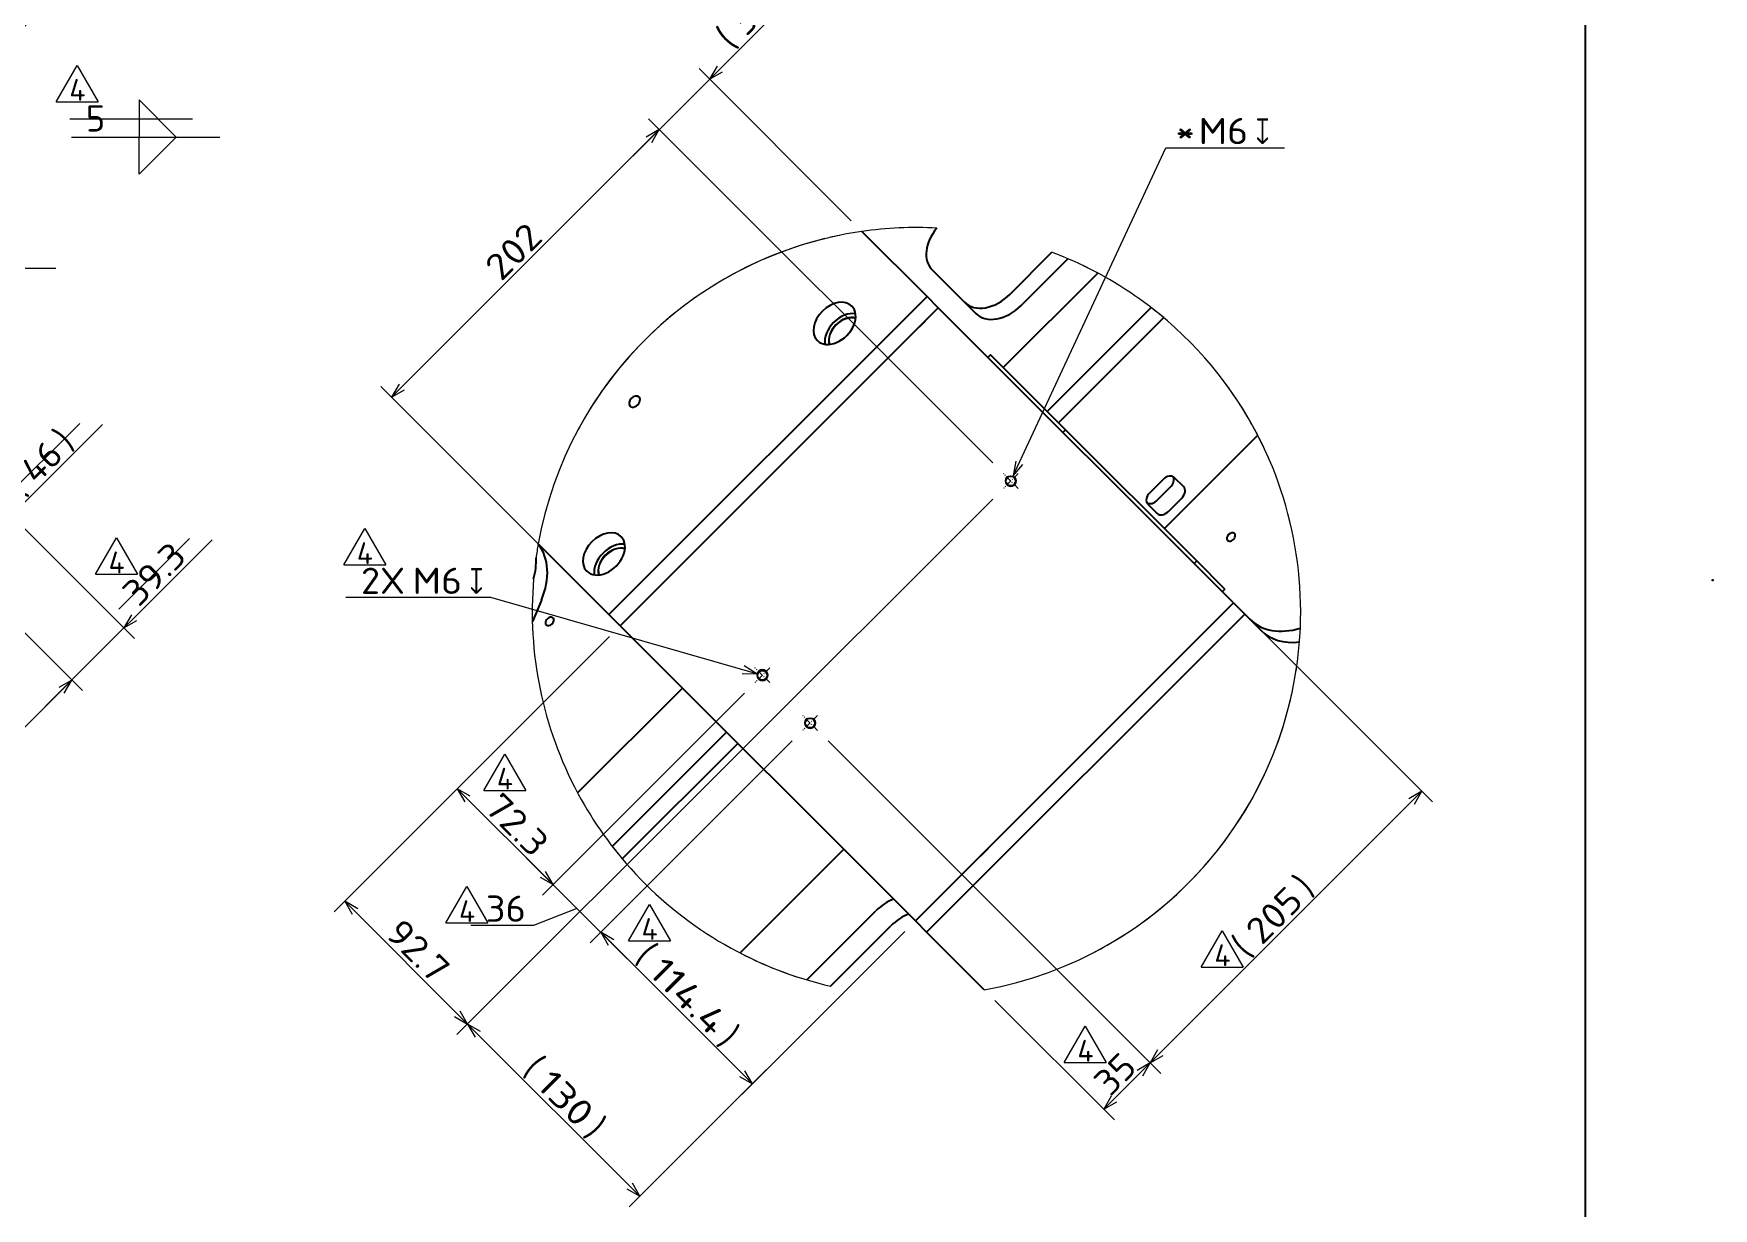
# Model space of a CAD drawing. Extents: x 0 to 1248, y -10 to 833.
# Drawn here: x 957.1 to 1181.1, y 510.2 to 666.9 of the extents above; entities that cross this region are included whole.
import ezdxf
from ezdxf.enums import TextEntityAlignment as Align

# ---------------------------------------------------------------- set-up
doc = ezdxf.new("R2010")
doc.units = 0
doc.linetypes.add('DASHDOT', pattern=[18.5, 12, -3, 0.5, -3])
doc.layers.get('0').update_dxf_attribs({"lineweight": 13})
doc.styles.add('GDT', font='gdt.shx')
doc.styles.get("Standard").update_dxf_attribs({"font": 'isocp.shx'})
doc.dimstyles.get("Standard").update_dxf_attribs({"dimtxt": 2.5, "dimasz": 2.5, "dimexe": 1.25, "dimexo": 0.625, "dimtad": 1, "dimcen": 2.5, "dimadec": 0, "dimazin": 0, "dimtfac": 1, "dimtmove": 0, "dimatfit": 0, "dimfxl": 1, "dimarcsym": 0})

# ---------------------------------------------------------------- blocks, each defined once
blk = doc.blocks.new('*D348')
at = {"color": 7, "lineweight": 13}
for p, q in [((876.040386, 628.813022), (938.88774, 691.660377)), ((937.473529, 690.246162), (957.855883, 669.863811)), ((933.430194, 645.438125), (959.270091, 671.278022))]:
    blk.add_line(p, q, dxfattribs=at)
for points in [[(939.205577, 689.246162), (937.473529, 690.246162), (938.473529, 688.514114)], [(956.123828, 670.863811), (957.855883, 669.863811), (956.855883, 671.595859)]]:
    blk.add_lwpolyline(points, dxfattribs=at)
at = {"color": 7, "lineweight": 13, "width": 0.8352}
blk.add_text('115.3', height=3.5, rotation=315, dxfattribs=at).set_placement((943.736583, 684.690212), (952.29993, 676.126865), align=Align.FIT)
blk = doc.blocks.new('*D352')
at = {"color": 230, "lineweight": 13}
for p, q in [((923.770095, 632.949596), (970.511844, 586.207847)), ((916.82277, 626.002272), (963.564517, 579.260524)), ((958.614772, 577.139206), (980.860179, 599.384615)), ((968.418063, 590.124481), (977.854976, 599.561391))]:
    blk.add_line(p, q, dxfattribs=at)
for points in [[(970.097628, 589.354114), (969.097628, 587.622062), (970.829677, 588.622062)], [(961.150302, 578.942688), (962.150302, 580.674739), (960.418254, 579.674739)]]:
    blk.add_lwpolyline(points, dxfattribs=at)
at = {"color": 230, "lineweight": 13, "width": 0.836938}
blk.add_text('39.3', height=3.5, rotation=44.999975, dxfattribs=at).set_placement((971.069713, 590.301258), (977.678203, 596.909742), align=Align.FIT)
blk = doc.blocks.new('*D353')
at = {"color": 230, "lineweight": 13}
for p, q in [((916.82277, 626.002272), (948.564517, 594.260524)), ((908.691043, 617.870544), (940.432792, 586.128795)), ((935.483043, 584.007476), (966.222552, 614.746989)), ((952.957049, 604.663463), (963.217349, 614.923766))]:
    blk.add_line(p, q, dxfattribs=at)
for points in [[(948.150306, 597.406789), (947.150306, 595.674739), (948.882354, 596.674738)], [(938.018577, 585.810958), (939.018577, 587.54301), (937.286525, 586.54301)]]:
    blk.add_lwpolyline(points, dxfattribs=at)
for s, p in [(')', (961.924731, 611.156276)), ('(', (955.608691, 604.84024))]:
    blk.add_text(s, height=3.5, rotation=45.000001, dxfattribs=at).set_placement(p)
at = {"color": 230, "lineweight": 13, "width": 0.868247}
blk.add_text('46', height=3.5, rotation=45.000029, dxfattribs=at).set_placement((957.431643, 606.663187), (961.217624, 610.449171), align=Align.FIT)
blk = doc.blocks.new('*D355')
at = {"color": 230, "lineweight": 13}
for p, q in [((916.82277, 626.002272), (963.564517, 579.260524)), ((889.775936, 598.955438), (936.517684, 552.213691)), ((935.103469, 553.627906), (962.150302, 580.674739)), ((942.751258, 564.457672), (951.320537, 573.02695))]:
    blk.add_line(p, q, dxfattribs=at)
for points in [[(961.150302, 578.942688), (962.150302, 580.674739), (960.418254, 579.674739)], [(936.103469, 555.359954), (935.103469, 553.627906), (936.835521, 554.627906)]]:
    blk.add_lwpolyline(points, dxfattribs=at)
at = {"color": 230, "lineweight": 13, "width": 0.854608}
blk.add_text('153', height=3.5, rotation=45, dxfattribs=at).set_placement((945.402911, 564.634452), (951.143756, 570.375297), align=Align.FIT)
blk = doc.blocks.new('*D376')
at = {"color": 214, "lineweight": 13}
for p, q in [((1087.702467, 607.913051), (1108.048405, 651.669534)), ((1108.048405, 651.669534), (1123.889802, 651.669534))]:
    blk.add_line(p, q, dxfattribs=at)
blk.add_lwpolyline([(1088.047617, 609.883044), (1087.702467, 607.913051), (1088.986373, 609.44654)], dxfattribs=at)
at = {"color": 214, "lineweight": 13, "width": 0.967102}
blk.add_text('M6', height=3.5, dxfattribs=at).set_placement((1112.440236, 652.169534), (1119.048764, 652.169534), align=Align.FIT)
at = {"color": 214, "lineweight": 13, "style": 'GDT', "width": 0.526012}
blk.add_text('x', height=3.5, dxfattribs=at).set_placement((1120.04876, 652.169534), (1121.889802, 652.169534), align=Align.FIT)
blk = doc.blocks.new('*D377')
at = {"color": 214, "lineweight": 13}
for p, q in [((1018.048405, 591.669534), (998.718632, 591.669534)), ((1053.537183, 581.523669), (1018.048405, 591.669534))]:
    blk.add_line(p, q, dxfattribs=at)
blk.add_lwpolyline([(1051.537461, 581.556991), (1053.537183, 581.523669), (1051.822033, 582.552388)], dxfattribs=at)
blk.add_arc((1054.258293, 581.317511), 0.75, 11.256583, 169.999993, dxfattribs=at)
for s, width, p, p2 in [('2X', 0.953546, (1000.718632, 592.169534), (1006.598836, 592.169534)), ('M6', 0.967102, (1007.598836, 592.169534), (1014.207364, 592.169534))]:
    blk.add_text(s, height=3.5, dxfattribs=dict(at, width=width)).set_placement(p, p2, align=Align.FIT)
at = {"color": 214, "lineweight": 13, "style": 'GDT', "width": 0.526012}
blk.add_text('x', height=3.5, dxfattribs=at).set_placement((1015.207364, 592.169534), (1017.048405, 592.169534), align=Align.FIT)
blk = doc.blocks.new('*D378')
at = {"color": 7, "lineweight": 13}
for p, q in [((1084.982083, 604.828811), (1013.52139, 533.368119)), ((1033.875939, 586.497068), (997.13419, 549.755321)), ((998.548405, 551.169534), (1014.935605, 534.782335))]:
    blk.add_line(p, q, dxfattribs=at)
for points in [[(1000.280453, 550.169534), (998.548405, 551.169534), (999.548405, 549.437482)], [(1013.203553, 535.782335), (1014.935605, 534.782335), (1013.935605, 536.514386)]]:
    blk.add_lwpolyline(points, dxfattribs=at)
at = {"color": 7, "lineweight": 13, "width": 0.836938}
blk.add_text('92.7', height=3.5, rotation=315, dxfattribs=at).set_placement((1003.791318, 546.633729), (1010.3998, 540.025247), align=Align.FIT)
blk = doc.blocks.new('*D379')
at = {"color": 7, "lineweight": 13}
for p, q in [((1084.982083, 604.828811), (1013.52139, 533.368119)), ((1073.24411, 547.1289), (1036.502362, 510.387147)), ((1014.935605, 534.782335), (1037.916575, 511.801362))]:
    blk.add_line(p, q, dxfattribs=at)
for points in [[(1016.667656, 533.782335), (1014.935605, 534.782335), (1015.935605, 533.050283)], [(1036.184525, 512.801362), (1037.916575, 511.801362), (1036.916575, 513.533418)]]:
    blk.add_lwpolyline(points, dxfattribs=at)
for s, p in [('(', (1022.086274, 528.338769)), (')', (1030.357174, 520.067868))]:
    blk.add_text(s, height=3.5, rotation=314.999992, dxfattribs=at).set_placement(p)
at = {"color": 7, "lineweight": 13, "width": 0.854609}
blk.add_text('130', height=3.5, rotation=314.999962, dxfattribs=at).set_placement((1023.909218, 526.515828), (1029.650063, 520.774976), align=Align.FIT)
blk = doc.blocks.new('*D380')
at = {"color": 7, "lineweight": 13}
for p, q in [((1084.982083, 609.637138), (1039.084832, 655.534387)), ((1004.790154, 618.411283), (1040.499045, 654.120172)), ((1033.875939, 589.325495), (1003.375943, 619.825494))]:
    blk.add_line(p, q, dxfattribs=at)
for points in [[(1039.499045, 652.388124), (1040.499045, 654.120172), (1038.766995, 653.120172)], [(1005.790154, 620.143331), (1004.790154, 618.411283), (1006.522202, 619.411283)]]:
    blk.add_lwpolyline(points, dxfattribs=at)
at = {"color": 7, "lineweight": 13, "width": 0.854609}
blk.add_text('202', height=3.5, rotation=44.999962, dxfattribs=at).set_placement((1019.42062, 633.748857), (1025.161473, 639.489702), align=Align.FIT)
blk = doc.blocks.new('*D381')
at = {"color": 7, "lineweight": 13}
for p, q in [((1036.963511, 650.584642), (1059.494723, 673.115854)), ((1066.118627, 641.935621), (1045.802346, 662.251901)), ((1084.982083, 609.637138), (1039.084832, 655.534387))]:
    blk.add_line(p, q, dxfattribs=at)
for points in [[(1048.216559, 662.569741), (1047.216561, 660.837686), (1048.948611, 661.837686)], [(1039.499045, 652.388124), (1040.499045, 654.120172), (1038.766995, 653.120172)]]:
    blk.add_lwpolyline(points, dxfattribs=at)
at = {"color": 7, "lineweight": 13, "width": 0.868247}
blk.add_text('38', height=3.5, rotation=44.999971, dxfattribs=at).set_placement((1052.118026, 666.446267), (1055.90401, 670.232248), align=Align.FIT)
at = {"color": 7, "lineweight": 13}
for s, p in [(')', (1056.611117, 670.939355)), ('(', (1050.295079, 664.623315))]:
    blk.add_text(s, height=3.5, rotation=45.000001, dxfattribs=at).set_placement(p)
blk = doc.blocks.new('*D382')
at = {"color": 5, "lineweight": 13}
for p, q in [((1033.875939, 586.497068), (1012.13419, 564.755321)), ((1051.85413, 578.913348), (1024.915146, 551.974365)), ((1013.548405, 566.169534), (1026.329361, 553.38858))]:
    blk.add_line(p, q, dxfattribs=at)
for points in [[(1015.280457, 565.169534), (1013.548405, 566.169534), (1014.548405, 564.437484)], [(1024.59731, 554.38858), (1026.329361, 553.38858), (1025.329361, 555.12063)]]:
    blk.add_lwpolyline(points, dxfattribs=at)
at = {"color": 5, "lineweight": 13, "width": 0.836938}
blk.add_text('72.3', height=3.5, rotation=314.999983, dxfattribs=at).set_placement((1016.988194, 563.436853), (1023.596676, 556.828367), align=Align.FIT)
blk = doc.blocks.new('*D383')
at = {"color": 5, "lineweight": 13}
for p, q in [((1051.85413, 578.913348), (1024.915146, 551.974365)), ((1058.218091, 572.549387), (1031.279107, 545.610406)), ((1022.793828, 556.924114), (1036.228856, 543.489084)), ((1029.511342, 550.206598), (1023.714932, 547.926408)), ((1023.714932, 547.926408), (1015.360741, 547.926408))]:
    blk.add_line(p, q, dxfattribs=at)
for points in [[(1024.59731, 554.38858), (1026.329361, 553.38858), (1025.329361, 555.12063)], [(1034.425374, 546.024617), (1032.693322, 547.024617), (1033.693322, 545.292566)]]:
    blk.add_lwpolyline(points, dxfattribs=at)
at = {"color": 5, "lineweight": 13, "width": 0.868247}
blk.add_text('36', height=3.5, dxfattribs=at).set_placement((1017.360745, 548.426408), (1022.714932, 548.426408), align=Align.FIT)
blk = doc.blocks.new('*D384')
at = {"color": 5, "lineweight": 13}
for p, q in [((1058.218091, 572.549387), (1031.279107, 545.610406)), ((1032.693322, 547.024617), (1052.916575, 526.801362)), ((1073.24411, 547.1289), (1051.502362, 525.387151))]:
    blk.add_line(p, q, dxfattribs=at)
for points in [[(1034.425374, 546.024617), (1032.693322, 547.024617), (1033.693322, 545.292566)], [(1051.184525, 527.801362), (1052.916575, 526.801362), (1051.916575, 528.533414)]]:
    blk.add_lwpolyline(points, dxfattribs=at)
for s, p in [('(', (1037.053883, 543.371164)), (')', (1048.147284, 532.277761))]:
    blk.add_text(s, height=3.5, rotation=314.999992, dxfattribs=at).set_placement(p)
at = {"color": 5, "lineweight": 13, "width": 0.825709}
blk.add_text('114.4', height=3.5, rotation=315, dxfattribs=at).set_placement((1038.87683, 541.548215), (1047.440177, 532.984868), align=Align.FIT)
blk = doc.blocks.new('*D385')
at = {"color": 5, "lineweight": 13}
for p, q in [((1063.026416, 572.549387), (1107.391552, 528.184251)), ((1085.26742, 537.934015), (1101.204365, 521.997068)), ((1099.790152, 523.411283), (1105.977337, 529.598466))]:
    blk.add_line(p, q, dxfattribs=at)
for points in [[(1104.977337, 527.866414), (1105.977337, 529.598466), (1104.245286, 528.598466)], [(1100.790154, 525.143331), (1099.790152, 523.411283), (1101.522202, 524.411283)]]:
    blk.add_lwpolyline(points, dxfattribs=at)
at = {"color": 5, "lineweight": 13, "width": 0.868248}
blk.add_text('35', height=3.5, rotation=45, dxfattribs=at).set_placement((1100.6372, 524.965432), (1104.423188, 528.75142), align=Align.FIT)
blk = doc.blocks.new('*D386')
at = {"color": 5, "lineweight": 13}
for p, q in [((1118.498944, 589.555305), (1143.630772, 564.423475)), ((1063.026416, 572.549387), (1107.391552, 528.184251)), ((1105.977337, 529.598466), (1142.216557, 565.837689))]:
    blk.add_line(p, q, dxfattribs=at)
for points in [[(1141.216557, 564.105638), (1142.216557, 565.837689), (1140.484509, 564.83769)], [(1106.977337, 531.330518), (1105.977337, 529.598466), (1107.709389, 530.598466)]]:
    blk.add_lwpolyline(points, dxfattribs=at)
for s, p in [(')', (1127.320927, 551.649163)), ('(', (1119.050026, 543.378259))]:
    blk.add_text(s, height=3.5, rotation=45.000001, dxfattribs=at).set_placement(p)
at = {"color": 5, "lineweight": 13, "width": 0.854609}
blk.add_text('205', height=3.5, rotation=45.000029, dxfattribs=at).set_placement((1120.872975, 545.201204), (1126.61382, 550.942054), align=Align.FIT)

msp = doc.modelspace()

# ---------------------------------------------------------------- linework, layer by layer
at = {"color": 7, "lineweight": 25}
for p, q in [((1164, 816), (1164, 25)), ((1067.5328, 640.5214), (1076.2166, 631.8377)), ((1087.2484, 632.1195), (1092.8768, 637.7479)), ((1088.7484, 630.6195), (1095.0154, 636.8865)), ((1076.9004, 635.3965), (1082.7129, 629.584)), ((1086.3826, 622.3787), (1098.9823, 634.9784)), ((1033.7902, 589.4113), (1076.2166, 631.8377)), ((1077.7166, 630.3377), (1076.2166, 631.8377)), ((1035.2902, 587.9113), (1077.7166, 630.3377)), ((1077.7166, 630.3377), (1035.2902, 587.9113)), ((1117.0847, 590.9695), (1077.7166, 630.3377)), ((1092.2576, 616.5037), (1106.1163, 630.3624)), ((1075.9488, 628.5699), (1075.1533, 627.7744)), ((1107.7779, 629.024), (1093.7576, 615.0037)), ((1093.7576, 615.0037), (1107.7779, 629.024)), ((1084.6951, 624.0662), (1084.3415, 623.7126)), ((1094.6951, 614.0662), (1084.6951, 624.0662)), ((1094.6951, 614.0662), (1094.3415, 613.7126)), ((1112.1951, 596.5662), (1094.6951, 614.0662)), ((1116.0143, 609.0105), (1120.3299, 613.3261)), ((1087.0315, 607.7776), (1086.8416, 607.5877)), ((1107.6896, 607.4357), (1105.9218, 605.668)), ((1116.0143, 609.0105), (1107.8826, 600.8787)), ((1110.4485, 606.4446), (1109.1985, 607.6946)), ((1106.9218, 604.668), (1108.6896, 606.4357)), ((1108.4218, 603.168), (1110.1896, 604.9357)), ((1105.6629, 604.1591), (1106.9129, 602.9091)), ((1033.7902, 589.4113), (1024.3616, 598.8398)), ((1046.0735, 598.6947), (1043.9522, 596.5733)), ((1112.1951, 596.5662), (1111.8415, 596.2126)), ((1115.9451, 592.8162), (1112.1951, 596.5662)), ((1115.9451, 592.8162), (1115.5915, 592.4626)), ((1024.7833, 591.3471), (1023.5736, 588.4683)), ((1035.2902, 587.9113), (1033.7902, 589.4113)), ((1074.6583, 548.5431), (1117.0847, 590.9695)), ((1074.6652, 548.5363), (1117.0916, 590.9627)), ((1076.1652, 547.0363), (1118.5916, 589.4627)), ((1117.0916, 590.9627), (1118.5916, 589.4627)), ((1118.5916, 589.4627), (1120.7674, 587.2869)), ((1035.2902, 587.9113), (1074.6583, 548.5431)), ((1114.5283, 588.3994), (1114.5215, 588.4063)), ((1115.3238, 589.1949), (1114.5283, 588.3994)), ((1115.3238, 589.1949), (1115.317, 589.2018)), ((1029.618, 565.6142), (1043.6025, 579.5987)), ((1034.234, 558.4802), (1049.4776, 573.7237)), ((1050.9776, 572.2237), (1035.5725, 556.8186)), ((1035.5725, 556.8186), (1050.9776, 572.2237)), ((1065.1025, 558.0987), (1051.2704, 544.2665)), ((1085.4485, 559.3197), (1083.3272, 557.1983)), ((1085.4417, 559.3265), (1085.4485, 559.3197)), ((1085.4485, 559.3197), (1085.4417, 559.3265)), ((1083.3204, 557.2052), (1083.3272, 557.1983)), ((1079.0777, 552.9625), (1079.0846, 552.9557)), ((1060.1785, 540.6747), (1069.4081, 549.9042)), ((1076.2494, 550.134), (1076.2562, 550.1272)), ((1063.3448, 539.8409), (1071.4081, 547.9042)), ((1074.6652, 548.5363), (1076.1652, 547.0363)), ((1083.8532, 539.3482), (1076.1652, 547.0363))]:
    msp.add_line(p, q, dxfattribs=at)
at = {"color": 5, "lineweight": 13}
for p, q in [((960.0718, 657.8347), (962.8718, 662.6844)), ((962.8718, 662.6844), (965.6718, 657.8347)), ((960.0718, 657.8347), (965.6718, 657.8347)), ((961.8666, 655.5673), (978.2587, 655.5673)), ((962.0976, 653.1221), (981.8908, 653.1221)), ((938.9023, 635.6185), (960.0109, 635.6185)), ((998.4113, 596.024), (1001.2113, 600.8737)), ((1001.2113, 600.8737), (1004.0113, 596.024)), ((965.2998, 594.794), (968.0998, 599.6438)), ((968.0998, 599.6438), (970.8998, 594.794)), ((998.4113, 596.024), (1004.0113, 596.024)), ((965.2998, 594.794), (970.8998, 594.794)), ((1017.0882, 565.9371), (1019.8882, 570.7868)), ((1019.8882, 570.7868), (1022.6882, 565.9371)), ((1017.0882, 565.9371), (1022.6882, 565.9371)), ((1012.0391, 548.2655), (1014.8391, 553.1152)), ((1014.8391, 553.1152), (1017.6391, 548.2655)), ((1036.3856, 545.8866), (1039.1856, 550.7363)), ((1039.1856, 550.7363), (1041.9856, 545.8866)), ((1012.0391, 548.2655), (1017.6391, 548.2655)), ((1112.7987, 542.3816), (1115.5987, 547.2313)), ((1115.5987, 547.2313), (1118.3987, 542.3816)), ((1036.3856, 545.8866), (1041.9856, 545.8866)), ((1112.7987, 542.3816), (1118.3987, 542.3816)), ((1094.525, 529.6409), (1097.325, 534.4907)), ((1097.325, 534.4907), (1100.125, 529.6409)), ((1094.525, 529.6409), (1100.125, 529.6409))]:
    msp.add_line(p, q, dxfattribs=at)
at = {"color": 7, "linetype": 'DASHDOT', "lineweight": 13, "ltscale": 0.07}
for p, q in [((1088.3762, 606.243), (1086.3963, 608.2229)), ((1088.3762, 608.2229), (1086.3963, 606.243)), ((1055.2482, 580.3276), (1053.2683, 582.3075)), ((1055.2482, 582.3075), (1053.2683, 580.3276)), ((1061.6122, 573.9636), (1059.6323, 575.9435)), ((1061.6122, 575.9435), (1059.6323, 573.9636))]:
    msp.add_line(p, q, dxfattribs=at)
at = {"color": 7, "lineweight": 13}
msp.add_line((1024.3551, 598.8037), (1024.3615, 598.8394), dxfattribs=at)
at = {"color": 5, "lineweight": 13}
for points in [[(971.1181, 653.1221), (976.0901, 653.1221), (971.1181, 658.0941)], [(971.1181, 653.1221), (976.0901, 653.1221), (971.1181, 648.15)]]:
    msp.add_lwpolyline(points, close=True, dxfattribs=at)
at = {"color": 7, "lineweight": 25}
for centre in [(1087.3862, 607.233), (1054.2583, 581.3175), (1060.6223, 574.9535)]:
    msp.add_circle(centre, 0.65, dxfattribs=at)
at = {"color": 7, "lineweight": 13}
msp.add_circle((1181, 594), 0.1, dxfattribs=at)
for centre, radius, start, end in [((1074.8049, 589.7916), 51.2484, 86.972226, 98.157752), ((1074.8049, 589.7916), 51.2484, 98.157726, 169.830701), ((1074.8049, 589.7916), 51.2484, 103.791874, 150.877609), ((1074.8049, 589.7916), 51.2484, 101.575873, 103.070164), ((1074.8049, 589.7916), 51.2484, 61.850843, 69.351611), ((1074.8049, 589.7916), 51.2484, 49.954589, 64.346126), ((1074.8049, 589.7916), 51.2484, 27.337054, 52.340115), ((1074.8049, 589.7916), 51.2484, 357.535715, 36.933108), ((1074.8049, 589.7916), 51.2484, 23.643372, 30.937884), ((1074.8049, 589.7916), 51.2484, 150.877609, 154.397608), ((1087.3862, 607.233), 0.75, 125.000002, 54.999999), ((1074.8049, 589.7916), 51.2484, 169.871731, 171.930172), ((1074.8049, 589.7916), 51.2484, 175.096396, 208.149157), ((1074.8049, 589.7916), 51.2484, 280.169298, 357.535882), ((1054.2583, 581.3175), 0.75, 125.000002, 54.999999), ((1074.8049, 589.7916), 51.2484, 350.939518, 351.824534), ((1074.8049, 589.7916), 51.2484, 299.122391, 346.929836), ((1074.8049, 589.7916), 51.2484, 346.929836, 348.424127), ((1060.6223, 574.9535), 0.75, 125.000002, 54.999999), ((1074.8049, 589.7916), 51.2484, 205.653874, 220.045411), ((1074.8049, 589.7916), 51.2484, 217.659885, 251.855466), ((1074.8049, 589.7916), 51.2484, 295.602392, 299.122391), ((1074.8049, 589.7916), 51.2484, 242.662946, 257.078306)]:
    msp.add_arc(centre, radius, start, end, dxfattribs=at)
at = {"color": 7, "lineweight": 25}
for centre, major_axis, start_param, end_param in [((1080.4359, 638.932), (-3.5355, -3.5355), 4.83825406, 6.28318531), ((1084.7484, 634.6195), (-3.5355, -3.5355), 0, 1.57079633), ((1063.8866, 628.2577), (2.2981, 2.2981), 0, 3.14159265), ((1063.8866, 628.2577), (2.2981, 2.2981), 3.14159265, 6.28318531), ((1065.3866, 626.7577), (2.2981, 2.2981), 0.47972856, 2.6618641), ((1086.2484, 633.1195), (-3.5355, -3.5355), 0, 1.57079633), ((1065.3866, 626.7577), (1.8664, 1.8664), 0.34823733, 2.79335532), ((1065.3991, 626.7452), (1.8562, 1.8562), 0.35221953, 2.78937312), ((1037.2001, 617.8212), (0.601, 0.601), 0, 3.14159265), ((1037.2001, 617.8212), (0.601, 0.601), 3.14159265, 6.28318531), ((1108.3146, 606.8107), (-0.8839, -0.8839), 3.14159265, 4.71238898), ((1108.0646, 607.0607), (-0.8839, -0.8839), 1.57079633, 2.94033381), ((1106.5468, 605.043), (-0.8839, -0.8839), 4.71238898, 6.28318531), ((1109.5646, 605.5607), (-0.8839, -0.8839), 1.57079633, 3.14159265), ((1106.2968, 605.293), (-0.8839, -0.8839), 0.2012455, 1.57079633), ((1107.7968, 603.793), (-0.8839, -0.8839), 0, 1.57079633), ((1033.1275, 597.4986), (2.2981, 2.2981), 0, 3.14159265), ((1016.9176, 592.1417), (-7.0711, -7.0711), 2.0943951, 3.06396253), ((1033.1275, 597.4986), (2.2981, 2.2981), 3.14159265, 6.28318531), ((1034.6275, 595.9986), (2.2981, 2.2981), 0.47972856, 2.6618641), ((1034.6275, 595.9986), (-1.8664, -1.8664), 3.48982998, 5.93494798), ((1034.64, 595.9861), (1.8562, 1.8562), 0.35221953, 2.78937312), ((1116.7717, 599.7678), (0.4596, 0.4596), 0, 3.14159265), ((1116.7717, 599.7678), (0.4596, 0.4596), 3.14159265, 6.28318531), ((1015.4176, 593.6417), (-7.0711, -7.0711), 2.2475765, 2.58272279), ((1025.8707, 588.4919), (-0.4596, -0.4596), 3.14159265, 6.28318531), ((1025.8707, 588.4919), (-0.4596, -0.4596), 0, 3.14159265), ((1126.3384, 595.858), (-7.0711, -7.0711), 0, 0.91691779), ((1127.8384, 594.358), (-7.0711, -7.0711), 0, 0.72886338), ((1071.9081, 547.4042), (3.5355, 3.5355), 0.98843209, 1.57079633), ((1073.9081, 545.4042), (3.5355, 3.5355), 0.98843209, 1.57079633), ((1073.9081, 545.4042), (3.5355, 3.5355), 0.49496383, 0.49807102)]:
    msp.add_ellipse(centre, major_axis=major_axis, ratio=0.707107, start_param=start_param, end_param=end_param, dxfattribs=at)

# ---------------------------------------------------------------- texts
at = {"color": 5, "lineweight": 13}
for s, height, width, p, p2 in [('4', 2.91, 0.863197, (961.8218, 657.9549), (963.9749, 657.9549)), ('5', 3.5, 0.913974, (964.0226, 653.8504), (966.6122, 653.8504)), ('4', 2.91, 0.863197, (1000.1613, 596.1442), (1002.3143, 596.1442)), ('4', 2.91, 0.863197, (967.0498, 594.9142), (969.2029, 594.9142)), ('4', 2.91, 0.863199, (1018.8382, 566.0573), (1020.9913, 566.0573)), ('4', 2.91, 0.863199, (1013.7891, 548.3857), (1015.9422, 548.3857)), ('4', 2.91, 0.863198, (1038.1356, 546.0068), (1040.2887, 546.0068)), ('4', 2.91, 0.863199, (1114.5487, 542.5018), (1116.7018, 542.5018)), ('4', 2.91, 0.863198, (1096.275, 529.7612), (1098.4281, 529.7612))]:
    msp.add_text(s, height=height, dxfattribs=dict(at, width=width)).set_placement(p, p2, align=Align.FIT)
at = {"color": 7, "lineweight": 13, "width": 1.195198}
msp.add_text('*', height=3.5, dxfattribs=at).set_placement((1109.3494, 652.2055), (1111.9389, 652.2055), align=Align.FIT)

# ---------------------------------------------------------------- dimensions: what is measured, and where the dimension line sits
at = {"lineweight": 0}
for base, p1, p2, angle, picture, middle, dimtype in [((957.8559, 669.8638), (874.6262, 627.3988), (932.016, 644.0239), 315, '*D348', (947.6647, 680.055), 160), ((1004.7902, 618.4113), (1086.3963, 608.2229), (1035.2902, 587.9113), 225, '*D380', (1022.6446, 636.2657), 160), ((962.1503, 580.6747), (922.3559, 634.3638), (915.4086, 627.4165), 225, '*D352', (974.7275, 593.2519), 161), ((935.1035, 553.6279), (915.4086, 627.4165), (888.3617, 600.3697), 224.999999, '*D355', (948.6269, 567.1513), 161), ((998.5484, 551.1695), (1086.3963, 606.243), (1035.2902, 587.9113), 135, '*D378', (1006.742, 542.9759), 160), ((1013.5484, 566.1695), (1053.2683, 580.3276), (1035.2902, 587.9113), 135, '*D382', (1019.9389, 559.7791), 160), ((1026.3294, 553.3886), (1059.6323, 573.9636), (1053.2683, 580.3276), 135, '*D383', (1024.7897, 554.9283), 161), ((1099.7902, 523.4113), (1061.6122, 573.9636), (1083.8532, 539.3482), 225, '*D385', (1102.8837, 526.5049), 160)]:
    dim = msp.add_linear_dim(base=base, p1=p1, p2=p2, angle=angle, dimstyle='STANDARD', override={"dimlfac": 4}, dxfattribs=at)
    dim.commit()
    dim.dimension.update_dxf_attribs({"geometry": picture, "text_midpoint": middle, "dimtype": dimtype})
for base, p1, p2, angle, picture, middle, dimtype in [((1040.499, 654.1202), (1067.5328, 640.5214), (1086.3963, 608.2229), 225, '*D381', (1054.3646, 667.9857), 160), ((939.0186, 587.543), (915.4086, 627.4165), (907.2768, 619.2848), 225, '*D353', (959.6782, 608.2026), 161), ((1014.9356, 534.7823), (1074.6583, 548.5431), (1086.3963, 606.243), 135, '*D379', (1026.4261, 523.2918), 160), ((1105.9773, 529.5985), (1117.0847, 590.9695), (1061.6122, 573.9636), 225, '*D386', (1124.0969, 547.7181), 160), ((1032.6933, 547.0246), (1074.6583, 548.5431), (1059.6323, 573.9636), 135, '*D384', (1042.8049, 536.913), 160)]:
    dim = msp.add_linear_dim(base=base, p1=p1, p2=p2, angle=angle, text='(<>)', dimstyle='STANDARD', override={"dimlfac": 4}, dxfattribs=at)
    dim.commit()
    dim.dimension.update_dxf_attribs({"geometry": picture, "text_midpoint": middle, "dimtype": dimtype})
for p1, p2, text, picture, middle in [((1087.07, 606.5529), (1087.7025, 607.9131), 'M6<><DEPTH>', '*D376', (1110.5293, 657.005)), ((1054.9794, 581.1114), (1053.5372, 581.5237), '2XM6<DEPTH>', '*D377', (1008.9813, 594.2617))]:
    dim = msp.add_diameter_dim_2p(p1=p1, p2=p2, text=text, dimstyle='STANDARD', override={"dimlfac": 4}, dxfattribs=at)
    dim.commit()
    dim.dimension.update_dxf_attribs({"geometry": picture, "text_midpoint": middle, "dimtype": 163})

doc.saveas('drawing.dxf')
